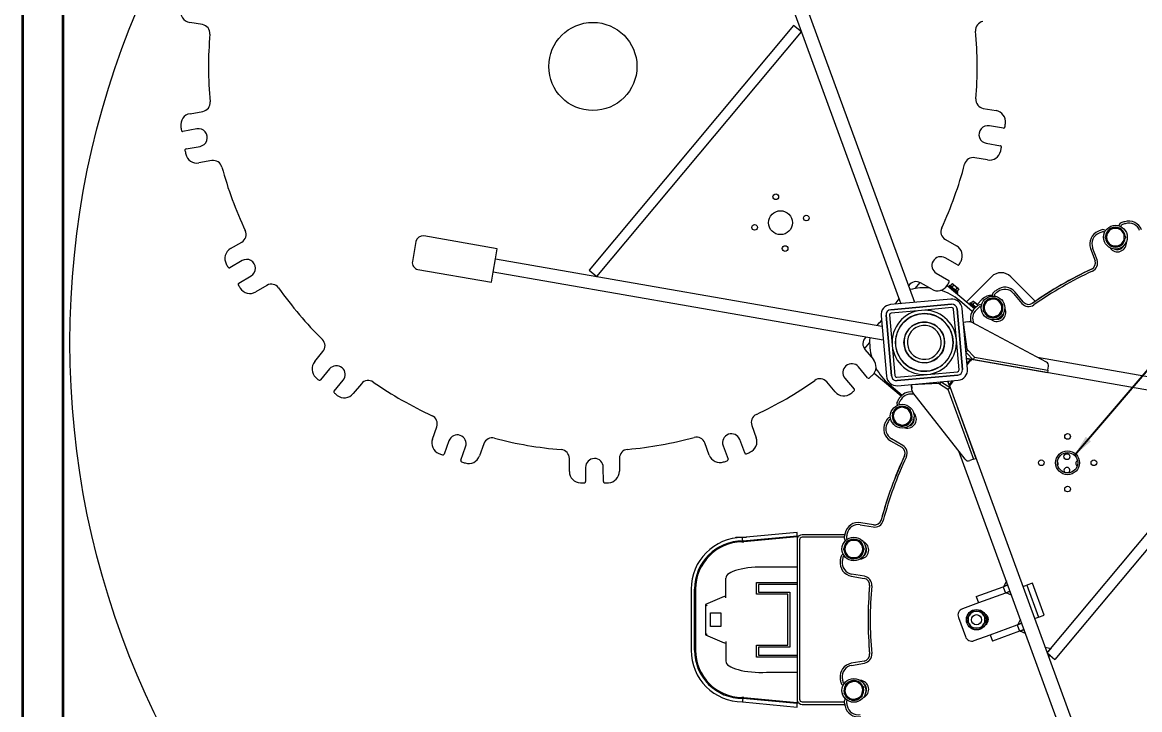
# Model space of a CAD drawing. Header units: inches. Extents: x 20 to 536, y 8 to 344.
# Drawn here: x 20 to 102.4, y 247.4 to 298 of the extents above; entities that cross this region are included whole.
import ezdxf

# ---------------------------------------------------------------- set-up
doc = ezdxf.new("R2010")
doc.units = ezdxf.units.IN
doc.header["$LTSCALE"] = 16
doc.header["$MEASUREMENT"] = 0
doc.layers.get('0').update_dxf_attribs({"lineweight": 25})
for name, color, linetype, lineweight in [('Border', 7, 'Continuous', 35), ('Dimension (ANSI)', 7, 'Continuous', 25), ('Symbol (ANSI)', 7, 'Continuous', 25), ('Visible', 7, 'Continuous', 18)]:
    doc.layers.add(name, color=color, linetype=linetype, lineweight=lineweight)
doc.styles.add('MEMCOR Medium', font='arial.ttf')
doc.dimstyles.new('Default (ANSI)', dxfattribs={"dimscale": 16, "dimtxt": 0.15, "dimasz": 0.098425, "dimexe": 0.125, "dimexo": 0.0625, "dimgap": 0.031496, "dimtad": 0, "dimtih": 1, "dimtoh": 1, "dimdec": 4, "dimrnd": 1e-08, "dimzin": 3, "dimdsep": 46, "dimlunit": 5, "dimtxsty": 'MEMCOR Medium', "dimcen": 0.09, "dimdle": 0.393701, "dimclrd": 256, "dimclre": 256, "dimclrt": 256, "dimadec": 0, "dimazin": 1, "dimtfac": 0.8, "dimtofl": 0, "dimtmove": 0, "dimatfit": 3, "dimfxl": 1, "dimfrac": 1, "dimtolj": 1, "dimtzin": 4, "dimlwd": -1, "dimlwe": -1, "dimarcsym": 0})
doc.dimstyles.new('Default (ANSI)$7', dxfattribs={"dimscale": 16, "dimtxt": 0.15, "dimasz": 0.098425, "dimexe": 0.125, "dimexo": 0.0625, "dimgap": 0.031496, "dimtad": 0, "dimtih": 1, "dimtoh": 1, "dimdec": 4, "dimrnd": 1e-08, "dimzin": 3, "dimdsep": 46, "dimlunit": 5, "dimtxsty": 'MEMCOR Medium', "dimcen": 0.09, "dimdle": 0.393701, "dimclrd": 256, "dimclre": 256, "dimclrt": 256, "dimadec": 0, "dimazin": 1, "dimtfac": 0.8, "dimtofl": 0, "dimtmove": 0, "dimatfit": 3, "dimfxl": 1, "dimfrac": 1, "dimtolj": 1, "dimtzin": 4, "dimlwd": -1, "dimlwe": -1, "dimarcsym": 0})

# ---------------------------------------------------------------- blocks, each defined once
blk = doc.blocks.new('Borders 22x34_D')
at = {"layer": 'Border'}
for p, q in [((1.25, 21.5), (1.25, 0.5)), ((1.4375, 0.5), (1.4375, 21.3125))]:
    blk.add_line(p, q, dxfattribs=at)
blk = doc.blocks.new('*D26')
at = {"layer": 'Defpoints', "color": 0, "transparency": 16777216}
for p in [(124.992, 324.332), (86.51, 274.451)]:
    blk.add_point(p, dxfattribs=at)
at = {"layer": 'Dimension (ANSI)', "transparency": 16777216}
for p, q in [((132.33, 333.844), (125.954, 325.579)), ((134.447, 333.844), (132.33, 333.844))]:
    blk.add_line(p, q, dxfattribs=at)
blk.add_solid([(125.746, 325.739), (126.162, 325.418), (124.992, 324.332)], dxfattribs=at)
at = {"layer": 'Dimension (ANSI)', "transparency": 16777216, "insert": (134.951, 339.168), "char_height": 2.4, "attachment_point": 1, "style": 'MEMCOR Medium'}
blk.add_mtext('\\A1; \\fArial|b0|i0;\\H2.4000;R63 in\\P[R1600.2 mm]{\\P\\fArial|b0|i0;\\H2.4000;RADIAL CLEARANCE REQUIRED}', dxfattribs=at)

msp = doc.modelspace()

# ---------------------------------------------------------------- linework, layer by layer
at = {"layer": 'Visible', "linetype": 'Continuous', "lineweight": 18}
for p, q in [((74.82515, 304.49756), (84.7811, 277.30802)), ((85.81226, 277.40025), (75.76418, 304.8414)), ((33.2868, 297.88376), (32.34448, 298.04615)), ((76.87048, 297.82119), (61.79991, 279.78988)), ((77.44594, 297.34021), (76.87048, 297.82119)), ((62.37538, 279.3089), (77.44594, 297.34021)), ((90.85817, 291.70688), (91.80049, 291.54449)), ((32.3706, 291.31395), (33.31163, 291.48365)), ((32.87038, 290.19489), (31.83625, 290.0084)), ((92.34495, 290.24313), (91.30941, 290.42158)), ((32.06873, 288.7192), (33.10286, 288.90568)), ((91.08693, 289.13061), (92.12248, 288.95216)), ((33.96648, 287.85222), (33.02545, 287.68253)), ((91.17383, 287.9081), (90.23151, 288.07049)), ((101.02303, 282.97736), (101.01643, 282.99551)), ((35.35254, 281.36526), (36.17878, 281.84658)), ((49.02324, 281.89032), (48.76564, 280.41261)), ((55.01997, 281.35247), (49.60168, 282.29703)), ((88.06587, 282.04786), (88.89583, 281.57297)), ((99.78543, 282.54746), (99.79204, 282.52932)), ((54.89116, 280.61361), (55.01997, 281.35247)), ((98.78065, 281.37557), (99.10769, 280.47703)), ((99.25334, 280.53004), (98.9263, 281.42859)), ((100.91335, 281.54658), (100.90978, 281.55275)), ((36.20492, 280.48462), (35.29694, 279.95569)), ((54.71943, 279.62847), (54.89116, 280.61361)), ((54.89116, 280.61361), (83.39134, 275.64524)), ((88.96236, 280.16386), (88.0503, 280.68574)), ((35.95634, 278.82374), (36.86432, 279.35267)), ((49.17234, 279.83417), (54.59062, 278.88961)), ((54.59062, 278.88961), (54.71943, 279.62847)), ((83.48357, 274.61408), (54.71943, 279.62847)), ((61.79991, 279.78988), (62.37538, 279.3089)), ((87.3997, 279.54871), (88.31176, 279.02684)), ((38.03616, 278.65812), (37.20992, 278.17681)), ((85.83323, 278.42344), (86.20138, 278.86219)), ((87.06324, 278.3702), (86.23328, 278.84509)), ((88.19432, 278.64766), (90.21819, 276.94943)), ((88.36149, 278.64991), (88.31007, 278.58863)), ((88.9321, 278.06669), (88.31007, 278.58863)), ((88.98352, 278.12797), (88.36149, 278.64991)), ((88.44008, 278.61662), (88.56407, 278.76439)), ((88.49996, 278.56636), (88.44008, 278.61662)), ((88.47332, 278.58872), (88.45725, 278.56956)), ((88.55985, 278.51611), (88.49996, 278.56636)), ((88.55985, 278.51611), (88.68384, 278.66389)), ((88.6841, 278.41185), (88.55985, 278.51611)), ((88.61345, 278.75572), (88.56832, 278.76367)), ((88.64009, 278.73336), (88.61345, 278.75572)), ((88.82423, 278.57885), (88.64009, 278.73336)), ((89.01285, 278.42058), (88.82423, 278.57885)), ((89.62339, 277.44852), (91.47029, 279.29542)), ((92.8845, 279.29542), (94.69839, 277.48153)), ((88.47745, 278.44818), (88.45869, 278.42582)), ((88.80835, 278.30759), (88.6841, 278.41185)), ((88.76472, 278.20713), (88.74596, 278.18478)), ((88.80835, 278.30759), (88.93235, 278.45536)), ((88.87272, 278.25358), (88.80835, 278.30759)), ((88.93709, 278.19957), (88.87272, 278.25358)), ((88.90384, 278.22747), (88.88777, 278.20832)), ((88.98352, 278.12797), (88.9321, 278.06669)), ((88.93709, 278.19957), (89.06108, 278.34735)), ((89.04397, 278.39447), (89.01285, 278.42058)), ((89.04397, 278.39447), (89.05964, 278.35141)), ((91.70987, 277.86308), (91.69746, 277.87787)), ((93.096, 278.06246), (93.71064, 277.32996)), ((93.82938, 277.42959), (93.21474, 278.16209)), ((88.47399, 277.63833), (84.01181, 277.23921)), ((84.04023, 276.86526), (88.51238, 277.26526)), ((88.51238, 277.26526), (84.04023, 276.86526)), ((88.53465, 277.01626), (86.29858, 276.81626)), ((88.87572, 274.66228), (88.67572, 276.89836)), ((88.92472, 276.92063), (89.32473, 272.44848)), ((89.32473, 272.44848), (88.92472, 276.92063)), ((90.05331, 276.73844), (89.1006, 277.53786)), ((89.69779, 272.48687), (89.29868, 276.94906)), ((89.89358, 277.36434), (89.84216, 277.30305)), ((90.23952, 276.96963), (89.84216, 277.30305)), ((90.29964, 277.02361), (89.89358, 277.36434)), ((89.97216, 277.33104), (90.09616, 277.47881)), ((90.03205, 277.28079), (89.97216, 277.33104)), ((90.00541, 277.30314), (89.98934, 277.28399)), ((90.00954, 277.1626), (89.99078, 277.14025)), ((90.09194, 277.23054), (90.03205, 277.28079)), ((90.09194, 277.23054), (90.21593, 277.37831)), ((90.21619, 277.12628), (90.09194, 277.23054)), ((90.14554, 277.47014), (90.10041, 277.4781)), ((90.17218, 277.44779), (90.14554, 277.47014)), ((90.35632, 277.29328), (90.17218, 277.44779)), ((90.31848, 277.04044), (90.21619, 277.12628)), ((90.48559, 277.1848), (90.35632, 277.29328)), ((90.7844, 277.63372), (90.40397, 277.25329)), ((90.46375, 277.16897), (90.46444, 277.16979)), ((90.69394, 277.03582), (90.70635, 277.02103)), ((90.73871, 277.23448), (90.71193, 277.20769)), ((83.32254, 276.41453), (83.72165, 271.95234)), ((84.0956, 271.98077), (83.6956, 276.45292)), ((83.6956, 276.45292), (84.0956, 271.98077)), ((83.9446, 276.47519), (84.14461, 274.23912)), ((86.29858, 276.81626), (84.06251, 276.61625)), ((92.11232, 276.21388), (92.06052, 276.26568)), ((92.09616, 276.48107), (92.09069, 276.48564)), ((92.1667, 276.24858), (92.11266, 276.30263)), ((92.11289, 276.30281), (92.16694, 276.24876)), ((92.32569, 276.44356), (92.28767, 276.48158)), ((89.70112, 275.95744), (89.38986, 275.9296)), ((89.80591, 275.97125), (89.39103, 275.91655)), ((89.39103, 275.91655), (89.64893, 273.96055)), ((95.52522, 273.00721), (89.98545, 275.93899)), ((82.1008, 273.97531), (82.48023, 274.42749)), ((89.07572, 272.42621), (88.87572, 274.66228)), ((41.5573, 273.03643), (42.1691, 273.77131)), ((82.13839, 273.92636), (82.75587, 273.19625)), ((84.14461, 274.23912), (84.34461, 272.00304)), ((89.53675, 274.28732), (89.60747, 274.27499)), ((89.73216, 273.87163), (89.58616, 273.73495)), ((89.65131, 273.66535), (89.58616, 273.73495)), ((89.59285, 273.66012), (89.65131, 273.66535)), ((89.64893, 273.96055), (90.21371, 273.35724)), ((90.11344, 273.17171), (89.65131, 273.66535)), ((117.93213, 268.32214), (89.62898, 273.25616)), ((89.62898, 273.25616), (89.93684, 273.20249)), ((89.65682, 272.9449), (89.93684, 273.20249)), ((90.21371, 273.35724), (90.11344, 273.17171)), ((95.59765, 272.21566), (90.11344, 273.17171)), ((90.21371, 273.35724), (95.63199, 272.41268)), ((94.8598, 273.35937), (118.10387, 269.30728)), ((42.65948, 272.50043), (41.98716, 271.69285)), ((82.33645, 271.84937), (81.65788, 272.65171)), ((84.80196, 270.49821), (82.80713, 272.17207)), ((84.48567, 271.88514), (86.72175, 272.08514)), ((88.98009, 272.03614), (84.50795, 271.63613)), ((84.50795, 271.63613), (88.98009, 272.03614)), ((86.72175, 272.08514), (88.95782, 272.28514)), ((95.63199, 272.41268), (95.59765, 272.21566)), ((95.63199, 272.41268), (95.68043, 272.69053)), ((42.99394, 270.8547), (43.66626, 271.66228)), ((45.00498, 271.41041), (44.39318, 270.67553)), ((79.93839, 270.81342), (79.32091, 271.54353)), ((80.65764, 271.80578), (81.3362, 271.00343)), ((83.91973, 271.36354), (84.87244, 270.56412)), ((84.54633, 271.26307), (89.00852, 271.66218)), ((85.56579, 271.35426), (85.59363, 271.043)), ((85.57884, 271.35542), (87.54956, 271.44874)), ((85.59863, 270.93742), (85.57884, 271.35542)), ((87.23275, 271.43374), (87.20807, 271.50115)), ((87.54956, 271.44874), (88.24352, 270.99999)), ((87.65184, 271.38261), (87.76044, 271.55055)), ((87.76044, 271.55055), (87.8405, 271.49878)), ((87.8405, 271.49878), (87.83527, 271.55725)), ((87.8405, 271.49878), (88.40832, 271.1316)), ((88.23923, 271.59338), (98.11781, 244.61512)), ((88.34668, 271.29993), (88.23923, 271.59338)), ((88.24352, 270.99999), (88.40832, 271.1316)), ((88.55049, 271.62122), (88.34668, 271.29993)), ((88.40832, 271.1316), (90.32246, 265.90411)), ((89.53061, 265.83492), (85.66225, 270.76645)), ((88.24352, 270.99999), (90.13465, 265.83534)), ((84.70755, 269.87193), (84.69082, 269.88158)), ((95.57438, 251.56119), (110.64495, 269.59249)), ((84.03582, 268.74709), (84.05255, 268.73744)), ((85.54322, 268.70538), (85.53652, 268.70781)), ((111.22041, 269.11152), (96.14985, 251.08021)), ((50.2365, 267.33205), (50.56005, 268.23186)), ((73.79066, 268.32197), (74.12119, 267.4247)), ((51.45553, 267.20534), (51.09996, 266.21651)), ((54.03239, 266.98326), (53.70883, 266.08345)), ((70.65865, 266.1492), (70.32812, 267.04648)), ((73.2664, 266.3025), (72.90318, 267.28854)), ((84.01939, 267.20351), (84.84749, 266.7254)), ((84.92499, 266.85963), (84.09689, 267.33774)), ((52.33269, 265.77324), (52.68826, 266.76207)), ((71.67393, 266.83572), (72.03715, 265.84968)), ((97.17879, 244.27128), (89.06596, 266.42728)), ((60.34329, 264.94014), (60.33958, 265.89634)), ((64.02955, 265.91066), (64.03326, 264.95445)), ((90.13465, 265.83534), (89.86981, 265.73837)), ((90.13465, 265.83534), (90.32246, 265.90411)), ((61.53214, 265.23801), (61.53622, 264.1872)), ((62.84621, 264.19228), (62.84213, 265.24309)), ((77.14038, 260.44809), (73.11199, 260.07043)), ((77.14038, 260.197), (77.14038, 260.44809)), ((81.79432, 261.0115), (82.73601, 260.84545)), ((82.76293, 260.9981), (81.82124, 261.16414)), ((72.62675, 260.09788), (73.40482, 260.09788)), ((72.62675, 260.0375), (72.62675, 260.09788)), ((73.12398, 259.82046), (77.14038, 260.197)), ((77.14038, 260.12528), (73.2147, 259.75725)), ((77.14038, 260.197), (77.14038, 260.12528)), ((77.14038, 260.12528), (77.14038, 257.99097)), ((77.31425, 259.90022), (77.31425, 248.14533)), ((80.64601, 260.27522), (77.50175, 260.27522)), ((80.60919, 260.08772), (77.50175, 260.08772)), ((80.86065, 259.96777), (80.84163, 259.97112)), ((82.0449, 259.15739), (82.03778, 259.15738)), ((77.14038, 257.99097), (77.14038, 257.88645)), ((80.61415, 258.68102), (80.63317, 258.67767)), ((71.87675, 255.62604), (71.87675, 257.07398)), ((77.14038, 257.88645), (74.88194, 257.88645)), ((77.14038, 257.88645), (77.14038, 256.76146)), ((81.12665, 257.22491), (82.06833, 257.05887)), ((82.09525, 257.21151), (81.15356, 257.37755)), ((69.31772, 256.26143), (69.31772, 251.76143)), ((69.56772, 251.76143), (69.56772, 256.26143)), ((69.63912, 256.26143), (69.63912, 251.76143)), ((74.14038, 255.88646), (74.14038, 256.76146)), ((74.14038, 256.76146), (77.14038, 256.76146)), ((74.28746, 256.61439), (74.28746, 256.03354)), ((77.14038, 256.61439), (74.28746, 256.61439)), ((77.14038, 256.76146), (77.14038, 256.61439)), ((77.14038, 256.61439), (77.14038, 251.40848)), ((90.32688, 255.71293), (92.31762, 256.44188)), ((92.31762, 256.44188), (92.67445, 256.57254)), ((92.31762, 256.44188), (92.48954, 255.97236)), ((92.567, 256.86598), (92.38101, 256.46508)), ((92.67445, 256.57254), (92.38101, 256.46508)), ((93.7854, 256.44686), (94.07885, 256.55431)), ((94.48967, 256.70474), (94.07885, 256.55431)), ((94.07885, 256.55431), (94.93845, 254.20675)), ((95.34928, 254.35718), (94.48967, 256.70474)), ((71.76412, 255.71452), (70.37675, 255.13645)), ((71.76412, 255.71452), (71.87675, 255.76145)), ((76.45288, 255.88646), (74.14038, 255.88646)), ((74.28746, 256.03354), (76.59996, 256.03354)), ((76.45288, 252.1364), (76.45288, 255.88646)), ((76.59996, 256.03354), (76.59996, 251.98932)), ((90.32688, 255.71293), (90.49881, 255.24342)), ((92.48954, 255.97236), (90.49881, 255.24342)), ((92.84637, 256.10302), (92.48954, 255.97236)), ((92.55293, 255.99557), (92.84637, 256.10302)), ((92.95383, 255.80958), (92.55293, 255.99557)), ((70.37675, 255.13645), (70.37675, 252.88645)), ((70.37675, 255.13645), (70.50175, 255.05312)), ((90.49881, 255.24342), (89.32502, 254.81361)), ((70.75175, 254.51145), (71.50175, 254.51145)), ((70.75175, 253.51145), (70.75175, 254.51145)), ((71.50175, 254.51145), (71.50175, 253.51145)), ((89.02743, 254.17218), (89.54319, 252.76364)), ((93.59853, 254.0489), (93.41253, 253.648)), ((94.64501, 254.09929), (94.93845, 254.20675)), ((94.93845, 254.20675), (95.34928, 254.35718)), ((70.37675, 252.88645), (70.50175, 252.96979)), ((71.50175, 253.51145), (70.75175, 253.51145)), ((91.35841, 252.89585), (93.34915, 253.62479)), ((93.52107, 253.15528), (91.53033, 252.42633)), ((93.34915, 253.62479), (93.70598, 253.75545)), ((93.34915, 253.62479), (93.52107, 253.15528)), ((93.70598, 253.75545), (93.41253, 253.648)), ((93.8779, 253.28594), (93.52107, 253.15528)), ((93.58445, 253.17849), (93.8779, 253.28594)), ((93.98535, 252.99249), (93.58445, 253.17849)), ((70.37675, 252.88645), (71.76412, 252.30838)), ((71.87675, 252.26145), (71.76412, 252.30838)), ((71.87675, 252.39687), (71.87675, 250.94893)), ((74.14038, 252.1364), (76.45288, 252.1364)), ((74.14038, 251.2614), (74.14038, 252.1364)), ((90.18463, 252.46604), (91.35841, 252.89585)), ((91.35841, 252.89585), (91.53033, 252.42633)), ((74.28746, 251.98932), (74.28746, 251.40848)), ((76.59996, 251.98932), (74.28746, 251.98932)), ((74.28746, 251.40848), (77.14038, 251.40848)), ((77.14038, 251.40848), (77.14038, 251.2614)), ((95.42242, 251.97618), (95.8578, 251.90028)), ((95.8578, 251.90028), (95.57438, 251.56119)), ((95.57438, 251.56119), (96.14985, 251.08021)), ((95.57438, 251.56119), (95.81416, 251.36078)), ((95.81416, 251.36078), (95.68183, 251.26774)), ((77.14038, 251.2614), (74.14038, 251.2614)), ((77.14038, 251.2614), (77.14038, 250.13645)), ((82.06833, 250.964), (81.12665, 250.79795)), ((81.15356, 250.64531), (82.09525, 250.81135)), ((74.88194, 250.13645), (77.14038, 250.13645)), ((77.14038, 250.13645), (77.14038, 250.03189)), ((77.14038, 250.03189), (77.14038, 247.89758)), ((80.63317, 249.34519), (80.61415, 249.34184)), ((82.02317, 248.98872), (82.01648, 248.98627)), ((77.14038, 247.82586), (73.12398, 248.2024)), ((73.2147, 248.26561), (77.14038, 247.89758)), ((80.84163, 248.05174), (80.86065, 248.05509)), ((73.11199, 247.95243), (77.14038, 247.57477)), ((77.14038, 247.89758), (77.14038, 247.82586)), ((77.14038, 247.57477), (77.14038, 247.82586)), ((77.50175, 247.95783), (80.60813, 247.95783)), ((77.50175, 247.77033), (80.64132, 247.77033))]:
    msp.add_line(p, q, dxfattribs=at)
for centre, radius in [((86.51016, 274.4507), 63), ((62.07249, 294.79532), 3.25), ((75.562, 285.18573), 0.2085), ((75.90593, 283.27849), 0.88), ((77.81316, 283.62243), 0.2085), ((73.99967, 282.93474), 0.2085), ((100.60597, 282.20816), 0.875), ((76.24968, 281.37224), 0.2085), ((91.58104, 276.99761), 0.875), ((86.51016, 274.4507), 2.125), ((86.51016, 274.4507), 1.5), ((84.88249, 269.0146), 0.875), ((97.07974, 267.51943), 0.2085), ((97.07974, 265.58143), 0.88), ((97.07974, 265.58143), 0.75), ((97.03056, 266.02884), 0.21875), ((95.14274, 265.58143), 0.2085), ((99.01774, 265.58143), 0.2085), ((97.07974, 263.64443), 0.2085), ((81.31827, 259.22197), 0.875), ((90.36274, 254.01143), 0.75), ((90.36274, 254.01143), 0.37513), ((90.36274, 254.01143), 0.375), ((81.31827, 248.80089), 0.875)]:
    msp.add_circle(centre, radius, dxfattribs=at)
for centre, radius, start, end in [((32.48798, 298.87888), 0.845, 172.1411114, 260.2222602), ((33.17557, 297.23828), 0.655, 355.1676899, 80.2222602), ((90.94958, 297.46239), 0.655, 100.2222602, 185.2768304), ((62.07249, 294.79532), 28.345, 175.1676899, 185.2768304), ((62.07249, 294.79532), 28.345, 355.1676899, 5.2768304), ((33.19539, 292.12825), 0.655, 280.2222602, 5.2768304), ((90.96941, 292.35237), 0.655, 175.1676899, 260.2222602), ((32.52056, 290.48237), 0.845, 100.2222602, 188.3034089), ((91.65699, 290.71177), 0.845, 352.1411114, 80.2222602), ((62.07249, 294.79532), 30.71, 188.3034089, 188.8184995), ((31.81939, 290.10189), 0.095, 188.8184995, 280.2222602), ((32.98662, 289.55028), 0.655, 280.2222602, 100.2222602), ((91.19817, 289.7761), 0.655, 80.2222602, 260.2222602), ((92.36109, 290.33675), 0.095, 260.2222602, 351.6260209), ((62.07249, 294.79532), 30.71, 351.6260209, 352.1411114), ((32.08559, 288.6257), 0.095, 100.2222602, 191.6260209), ((62.07249, 294.79532), 30.71, 191.6260209, 192.1411114), ((91.31734, 288.74082), 0.845, 260.2222602, 348.3034089), ((92.10635, 288.85854), 0.095, 348.8184995, 80.2222602), ((62.07249, 294.79532), 30.71, 348.3034089, 348.8184995), ((32.87549, 288.51411), 0.845, 192.1411114, 280.2222602), ((34.08273, 287.20762), 0.655, 15.1676899, 100.2222602), ((62.07249, 294.79532), 28.345, 335.1676899, 345.2768304), ((90.12027, 287.425), 0.655, 80.2222602, 165.2768304), ((62.07249, 294.79532), 28.345, 195.1676899, 205.2768304), ((35.84908, 282.41255), 0.655, 300.2222602, 25.2768304), ((88.39117, 282.61637), 0.655, 155.1676899, 240.2222602), ((99.72034, 281.71759), 1, 111.9188512, 200), ((110.86874, 254.01143), 30.865, 111.4037607, 111.9188512), ((99.69616, 282.51497), 0.25, 44.2565302, 111.4037607), ((100.60597, 282.20816), 0.7295, 124.1702714, 176.0519887), ((100.60597, 282.20816), 0.656, 90.1111301, 150.1111301), ((100.60597, 282.20816), 0.7295, 64.1702714, 116.0519887), ((100.60597, 282.20816), 0.656, 30.1111301, 90.1111301), ((101.1057, 283.028), 0.25, 108.5962393, 175.7434698), ((101.1057, 283.028), 0.095, 108.5962393, 200), ((100.60597, 282.20816), 0.7295, 4.1702714, 56.0519887), ((110.86874, 254.01143), 30.865, 108.0811488, 108.5962393), ((110.86874, 254.01143), 30.71, 108.0811488, 108.5962393), ((101.59972, 282.40163), 1, 20, 108.0811488), ((101.59972, 282.40163), 0.845, 20, 108.0811488), ((49.51581, 281.80445), 0.5, 80.1111301, 170.1111301), ((99.72034, 281.71759), 0.845, 111.9188512, 200), ((110.86874, 254.01143), 30.71, 111.4037607, 111.9188512), ((99.69616, 282.51497), 0.095, 20, 111.4037607), ((100.60597, 282.20816), 0.7295, 184.1702714, 236.0519887), ((100.60597, 282.20816), 0.656, 150.1111301, 210.1111301), ((100.60597, 282.20816), 0.656, 210.1111301, 270.1111301), ((100.76033, 281.78405), 0.655, 212.9900506, 7.0099494), ((100.60597, 282.20816), 0.656, 270.1111301, 330.1111301), ((100.60597, 282.20816), 0.7295, 304.1702714, 356.0519887), ((100.60597, 282.20816), 0.656, 330.1111301, 30.1111301), ((35.77787, 280.63511), 0.845, 120.2222602, 208.3034089), ((88.47617, 280.83954), 0.845, 332.1411114, 60.2222602), ((100.60597, 282.20816), 0.7295, 244.1702714, 294.9210559), ((100.76033, 281.78405), 0.5, 243.7192044, 336.2807956), ((100.60597, 282.20816), 0.7295, 294.9210559, 296.0519887), ((62.07249, 294.79532), 30.71, 208.3034089, 208.8184995), ((36.53462, 279.91865), 0.655, 300.2222602, 120.2222602), ((49.25821, 280.32674), 0.5, 170.1111301, 260.1111301), ((87.725, 280.11722), 0.655, 60.2222602, 240.2222602), ((89.00954, 280.24632), 0.095, 240.2222602, 331.6260209), ((62.07249, 294.79532), 30.71, 331.6260209, 332.1411114), ((98.63784, 280.30602), 0.5, 294.9454297, 20), ((98.63784, 280.30602), 0.655, 294.9454297, 20), ((35.24912, 280.03777), 0.095, 208.8184995, 300.2222602), ((92.1774, 278.58831), 1, 45, 135), ((110.86874, 254.01143), 28.50133, 114.872782, 125.127218), ((110.86874, 254.01143), 28.5, 114.9454297, 125.0545703), ((110.86874, 254.01143), 28.345, 114.9454297, 125.0545703), ((36.00415, 278.74165), 0.095, 120.2222602, 211.6260209), ((62.07249, 294.79532), 30.71, 211.6260209, 212.1411114), ((38.36586, 278.09215), 0.655, 35.1676899, 120.2222602), ((62.07249, 294.79532), 28.345, 325.2423021, 325.2768304), ((85.90799, 278.27658), 0.655, 60.2222602, 145.2768304), ((87.48289, 279.10362), 0.845, 240.2222602, 328.3034089), ((62.07249, 294.79532), 30.71, 328.3034089, 328.8184995), ((88.26458, 278.94438), 0.095, 328.8184995, 60.2222602), ((92.44869, 277.51931), 1, 40, 128.0811488), ((36.78458, 278.90696), 0.845, 212.1411114, 300.2222602), ((62.07249, 294.79532), 28.345, 215.1676899, 225.2768304), ((86.51016, 274.4507), 4.03, 84.3946386, 105.0028001), ((86.51016, 274.4507), 4.03, 50, 72.4752175), ((91.44908, 276.96904), 0.94, 85.5268755, 135), ((91.58104, 276.99761), 0.7295, 84.1702714, 136.0519887), ((91.77023, 277.93893), 0.25, 128.5962393, 195.7434698), ((110.86874, 254.01143), 30.865, 128.0811488, 128.5962393), ((91.77023, 277.93893), 0.095, 128.5962393, 220), ((110.86874, 254.01143), 30.71, 128.0811488, 128.5962393), ((91.58104, 276.99761), 0.7295, 24.1702714, 76.0519887), ((92.44869, 277.51931), 0.845, 40, 128.0811488), ((84.07951, 276.48224), 0.76, 95.1111301, 185.1111301), ((84.07409, 276.48677), 0.38, 95.1111301, 185.1111301), ((84.07409, 276.48677), 0.38, 95.1111301, 185.1111301), ((62.07249, 294.79532), 28.345, 321.8075005, 322.8063896), ((88.5417, 276.88135), 0.76, 5.1111301, 95.1111301), ((88.54623, 276.88677), 0.38, 5.1111301, 95.1111301), ((88.54623, 276.88677), 0.38, 5.1111301, 95.1111301), ((88.54623, 276.88677), 0.13, 5.1111301, 95.1111301), ((90.9166, 276.23373), 1, 131.9188512, 196.3538119), ((90.9166, 276.23373), 0.845, 131.9188512, 207.5727812), ((110.86874, 254.01143), 30.865, 131.4037607, 131.9188512), ((110.86874, 254.01143), 30.71, 131.4037607, 131.9188512), ((90.62117, 276.97475), 0.25, 64.2565302, 131.4037607), ((90.62117, 276.97475), 0.095, 40, 131.4037607), ((91.58104, 276.99761), 0.7295, 144.1702714, 196.0519887), ((91.58104, 276.99761), 0.656, 170.1111301, 230.1111301), ((91.58104, 276.99761), 0.656, 110.1111301, 170.1111301), ((91.58104, 276.99761), 0.656, 50.1111301, 110.1111301), ((91.87115, 276.65187), 0.655, 232.9900506, 27.0099494), ((91.58104, 276.99761), 0.656, 290.1111301, 350.1111301), ((91.58104, 276.99761), 0.656, 350.1111301, 50.1111301), ((91.58104, 276.99761), 0.7295, 324.1702714, 16.0519887), ((94.2124, 277.75099), 0.655, 220, 305.0545703), ((94.2124, 277.75099), 0.5, 220, 305.0545703), ((62.07249, 294.79532), 28.345, 317.6720883, 318.6575141), ((84.07409, 276.48677), 0.13, 95.1111301, 185.1111301), ((86.51016, 274.4507), 2.375, 95.1111301, 185.1111301), ((86.51016, 274.4507), 2.125, 5.1111301, 185.1111301), ((86.51016, 274.4507), 2.375, 5.1111301, 95.1111301), ((91.58104, 276.99761), 0.7295, 204.1702714, 256.0519887), ((91.58104, 276.99761), 0.656, 230.1111301, 290.1111301), ((91.58104, 276.99761), 0.7295, 264.1702714, 314.9210559), ((91.87115, 276.65187), 0.5, 263.7192044, 356.2807956), ((91.58104, 276.99761), 0.7295, 314.9210559, 316.0519887), ((86.51016, 274.4507), 1.5, 5.1111301, 185.1111301), ((86.51016, 274.4507), 1.25, 5.1111301, 185.1111301), ((89.84513, 275.67383), 0.3, 62.1111301, 97.5111301), ((41.66571, 274.19039), 0.655, 320.2222602, 45.2768304), ((82.63851, 274.34933), 0.655, 135.1676899, 220.2222602), ((62.07249, 294.79532), 28.345, 315.1676899, 315.2435583), ((86.51016, 274.4507), 4.03, 175.2194601, 196.0498817), ((86.51016, 274.4507), 2.125, 185.1111301, 5.1111301), ((86.51016, 274.4507), 1.5, 185.1111301, 5.1111301), ((86.51016, 274.4507), 1.25, 185.1111301, 5.1111301), ((86.51016, 274.4507), 2.375, 275.1111301, 5.1111301), ((86.51016, 274.4507), 2.375, 185.1111301, 275.1111301), ((42.20671, 272.49579), 0.845, 140.2222602, 228.3034089), ((43.16287, 272.08136), 0.655, 320.2222602, 140.2222602), ((81.15776, 272.22875), 0.655, 40.2222602, 220.2222602), ((82.11067, 272.65059), 0.845, 312.1411114, 40.2222602), ((110.86874, 254.01143), 28.345, 137.4158705, 138.4147596), ((95.38489, 272.74205), 0.3, 350.1111301, 62.1111301), ((62.07249, 294.79532), 30.71, 311.6260209, 312.1411114), ((86.51016, 274.4507), 4.03, 207.9693028, 230), ((84.47863, 272.02005), 0.76, 185.1111301, 275.1111301), ((84.47409, 272.01462), 0.38, 185.1111301, 275.1111301), ((84.47409, 272.01462), 0.38, 185.1111301, 275.1111301), ((84.47409, 272.01462), 0.13, 185.1111301, 275.1111301), ((88.94624, 272.41463), 0.13, 275.1111301, 5.1111301), ((88.94624, 272.41463), 0.38, 275.1111301, 5.1111301), ((88.94624, 272.41463), 0.38, 275.1111301, 5.1111301), ((88.94081, 272.41916), 0.76, 275.1111301, 5.1111301), ((62.07249, 294.79532), 30.71, 228.3034089, 228.8184995), ((41.91415, 271.75363), 0.095, 228.8184995, 320.2222602), ((45.50837, 270.99133), 0.655, 55.1676899, 140.2222602), ((62.07249, 294.79532), 28.345, 235.1676899, 245.2768304), ((62.07249, 294.79532), 28.345, 295.1676899, 305.2768304), ((78.82079, 271.12056), 0.655, 40.2222602, 125.2768304), ((82.40898, 271.91072), 0.095, 220.2222602, 311.6260209), ((110.86874, 254.01143), 28.345, 141.5647461, 142.5501719), ((43.06695, 270.79391), 0.095, 140.2222602, 231.6260209), ((62.07249, 294.79532), 30.71, 231.6260209, 232.1411114), ((43.74377, 271.21617), 0.845, 232.1411114, 320.2222602), ((80.58358, 271.35908), 0.845, 220.2222602, 308.3034089), ((62.07249, 294.79532), 30.71, 308.3034089, 308.8184995), ((81.26367, 270.94209), 0.095, 308.8184995, 40.2222602), ((110.86874, 254.01143), 30.865, 148.0811488, 148.5962393), ((85.51939, 269.80158), 1, 82.8941875, 148.0811488), ((85.51939, 269.80158), 0.845, 71.2062698, 148.0811488), ((85.89829, 270.95161), 0.3, 182.7111301, 218.1111301), ((84.88249, 269.0146), 0.7295, 104.1702714, 156.0519887), ((84.88249, 269.0146), 0.656, 130.1111301, 190.1111301), ((84.88249, 269.0146), 0.656, 70.1111301, 130.1111301), ((84.73832, 269.96386), 0.25, 148.5962393, 215.7434698), ((84.73832, 269.96386), 0.095, 148.5962393, 240), ((110.86874, 254.01143), 30.71, 148.0811488, 148.5962393), ((84.88249, 269.0146), 0.7295, 44.1702714, 96.0519887), ((84.88249, 269.0146), 0.656, 10.1111301, 70.1111301), ((84.88249, 269.0146), 0.7295, 344.1702714, 36.0519887), ((49.94369, 268.45349), 0.655, 340.2222602, 65.2768304), ((74.40529, 268.54838), 0.655, 115.1676899, 200.2222602), ((110.86874, 254.01143), 30.865, 151.4037607, 151.9188512), ((83.98832, 268.66482), 0.25, 84.2565302, 151.4037607), ((110.86874, 254.01143), 30.71, 151.4037607, 151.9188512), ((83.98832, 268.66482), 0.095, 60, 151.4037607), ((84.88249, 269.0146), 0.7295, 164.1702714, 216.0519887), ((84.88249, 269.0146), 0.656, 190.1111301, 250.1111301), ((84.88249, 269.0146), 0.7295, 284.1702714, 334.9210559), ((85.27335, 268.78893), 0.655, 252.9900506, 47.0099494), ((84.88249, 269.0146), 0.656, 310.1111301, 10.1111301), ((85.27335, 268.78893), 0.5, 283.7192044, 16.2807956), ((84.88249, 269.0146), 0.7295, 334.9210559, 336.0519887), ((84.51939, 268.06953), 1, 151.9188512, 240), ((84.51939, 268.06953), 0.845, 151.9188512, 240), ((84.88249, 269.0146), 0.7295, 224.1702714, 276.0519887), ((84.88249, 269.0146), 0.656, 250.1111301, 310.1111301), ((51.03165, 267.04612), 0.845, 160.2222602, 248.3034089), ((52.07189, 266.98371), 0.655, 340.2222602, 160.2222602), ((54.64875, 266.76163), 0.655, 75.1676899, 160.2222602), ((62.07249, 294.79532), 28.345, 255.1676899, 265.2768304), ((62.07249, 294.79532), 28.345, 275.1676899, 285.2768304), ((69.71349, 266.82007), 0.655, 20.2222602, 105.2768304), ((72.28855, 267.06213), 0.655, 20.2222602, 200.2222602), ((73.32828, 267.13262), 0.845, 292.1411114, 20.2222602), ((62.07249, 294.79532), 30.71, 248.3034089, 248.8184995), ((51.01057, 266.24866), 0.095, 248.8184995, 340.2222602), ((59.68458, 265.8938), 0.655, 0.2222602, 85.2768304), ((64.68454, 265.9132), 0.655, 95.1676899, 180.2222602), ((71.45156, 266.44129), 0.845, 200.2222602, 288.3034089), ((73.35555, 266.33534), 0.095, 200.2222602, 291.6260209), ((62.07249, 294.79532), 30.71, 291.6260209, 292.1411114), ((84.59749, 266.29239), 0.5, 334.9454297, 60), ((84.59749, 266.29239), 0.655, 334.9454297, 60), ((52.42209, 265.7411), 0.095, 160.2222602, 251.6260209), ((62.07249, 294.79532), 30.71, 251.6260209, 252.1411114), ((52.91368, 266.36938), 0.845, 252.1411114, 340.2222602), ((62.18714, 265.24055), 0.655, 0.2222602, 180.2222602), ((62.07249, 294.79532), 30.71, 288.3034089, 288.8184995), ((71.94801, 265.81684), 0.095, 288.8184995, 20.2222602), ((110.86874, 254.01143), 28.50133, 154.872782, 165.127218), ((110.86874, 254.01143), 28.5, 154.9454297, 165.0545703), ((110.86874, 254.01143), 28.345, 154.9454297, 165.0545703), ((89.76666, 266.02007), 0.3, 218.1111301, 290.1111301), ((96.16383, 265.53006), 0.21875, 327.7428015, 38.6769611), ((97.89786, 265.52417), 0.21875, 112.1161939, 239.8767517), ((61.18828, 264.94342), 0.845, 180.2222602, 268.3034089), ((63.18827, 264.95117), 0.845, 272.1411114, 0.2222602), ((97.03113, 265.0254), 0.21875, 298.7235942, 231.285263), ((62.07249, 294.79532), 30.71, 268.3034089, 268.8184995), ((61.44122, 264.18683), 0.095, 268.8184995, 0.2222602), ((62.94121, 264.19265), 0.095, 180.2222602, 271.6260209), ((62.07249, 294.79532), 30.71, 271.6260209, 272.1411114), ((82.84975, 261.4905), 0.655, 260, 345.0545703), ((82.84975, 261.4905), 0.5, 260, 345.0545703), ((110.86874, 254.01143), 30.865, 168.0811488, 168.5962393), ((81.64759, 260.17933), 1, 80, 168.0811488), ((81.64759, 260.17933), 0.845, 80, 168.0811488), ((73.12675, 256.26143), 3.80903, 90.2220087, 180), ((73.12675, 256.26143), 3.55903, 90.0446341, 180), ((73.12675, 256.26143), 3.48763, 91.1270203, 180), ((73.01635, 261.87298), 2.125, 271.1270203, 275.355825), ((77.50175, 259.90022), 0.375, 90, 164.5022947), ((77.50175, 259.90022), 0.1875, 90, 180), ((81.31827, 259.22197), 0.7295, 124.1702714, 176.0519887), ((80.85813, 260.06468), 0.25, 168.5962393, 235.7434698), ((81.31827, 259.22197), 0.656, 150.1111301, 210.1111301), ((81.31827, 259.22197), 0.656, 90.1111301, 150.1111301), ((80.85813, 260.06468), 0.095, 168.5962393, 260), ((110.86874, 254.01143), 30.71, 168.0811488, 168.5962393), ((81.31827, 259.22197), 0.7295, 64.1702714, 116.0519887), ((81.31827, 259.22197), 0.656, 30.1111301, 90.1111301), ((81.31827, 259.22197), 0.7295, 4.1702714, 56.0519887), ((81.76274, 259.1436), 0.655, 272.9900506, 67.0099494), ((81.31827, 259.22197), 0.656, 330.1111301, 30.1111301), ((80.59766, 258.58747), 0.25, 104.2565302, 171.4037607), ((81.31827, 259.22197), 0.7295, 184.1702714, 236.0519887), ((81.31827, 259.22197), 0.656, 210.1111301, 270.1111301), ((81.31827, 259.22197), 0.656, 270.1111301, 330.1111301), ((81.31827, 259.22197), 0.7295, 304.1702714, 354.9210559), ((81.76274, 259.1436), 0.5, 303.7192044, 36.2807956), ((81.31827, 259.22197), 0.7295, 354.9210559, 356.0519887), ((81.3003, 258.20972), 1, 171.9188512, 260), ((110.86874, 254.01143), 30.865, 171.4037607, 171.9188512), ((81.3003, 258.20972), 0.845, 171.9188512, 260), ((110.86874, 254.01143), 30.71, 171.4037607, 171.9188512), ((80.59766, 258.58747), 0.095, 80, 171.4037607), ((81.31827, 259.22197), 0.7295, 244.1702714, 296.0519887), ((81.98151, 256.56646), 0.655, 354.9454297, 80), ((81.98151, 256.56646), 0.5, 354.9454297, 80), ((110.86874, 254.01143), 28.50133, 174.872782, 185.127218), ((110.86874, 254.01143), 28.5, 174.9454297, 185.0545703), ((110.86874, 254.01143), 28.345, 174.9454297, 185.0545703), ((89.49694, 254.3441), 0.5, 110.1111301, 200.1111301), ((90.36274, 254.01143), 0.625, 90, 150), ((90.36274, 254.01143), 0.625, 30, 90), ((90.36274, 254.01143), 0.625, 150, 210), ((90.36274, 254.01143), 0.625, 330, 30), ((90.80654, 254.02493), 0.435, 298.8700039, 64.6151666), ((90.36274, 254.01143), 0.625, 210, 270), ((90.36274, 254.01143), 0.625, 270, 330), ((90.01271, 252.93556), 0.5, 200.1111301, 290.1111301), ((73.12675, 251.76143), 3.80903, 180, 269.7779913), ((73.12675, 251.76143), 3.55903, 180, 269.9553659), ((73.12675, 251.76143), 3.48763, 180, 268.8729797), ((81.98151, 251.4564), 0.5, 280, 5.0545703), ((81.98151, 251.4564), 0.655, 280, 5.0545703), ((81.3003, 249.81314), 1, 100, 188.0811488), ((81.3003, 249.81314), 0.845, 100, 188.0811488), ((110.86874, 254.01143), 30.865, 188.0811488, 188.5962393), ((110.86874, 254.01143), 30.71, 188.0811488, 188.5962393), ((80.59766, 249.43539), 0.25, 188.5962393, 255.7434698), ((80.59766, 249.43539), 0.095, 188.5962393, 280), ((81.31827, 248.80089), 0.7295, 144.1702714, 196.0519887), ((81.31827, 248.80089), 0.656, 170.1111301, 230.1111301), ((81.31827, 248.80089), 0.656, 110.1111301, 170.1111301), ((81.31827, 248.80089), 0.7295, 84.1702714, 136.0519887), ((81.31827, 248.80089), 0.656, 50.1111301, 110.1111301), ((81.31827, 248.80089), 0.7295, 24.1702714, 76.0519887), ((81.31827, 248.80089), 0.656, 350.1111301, 50.1111301), ((81.76274, 248.87926), 0.655, 292.9900506, 87.0099494), ((81.31827, 248.80089), 0.7295, 324.1702714, 14.9210559), ((81.31827, 248.80089), 0.7295, 14.9210559, 16.0519887), ((81.76274, 248.87926), 0.5, 323.7192044, 56.2807956), ((73.01635, 246.14989), 2.125, 84.644175, 88.8729797), ((77.50175, 248.14533), 0.375, 195.4977053, 270), ((77.50175, 248.14533), 0.1875, 180, 270), ((80.85813, 247.95818), 0.25, 124.2565302, 191.4037607), ((81.31827, 248.80089), 0.7295, 204.1702714, 256.0519887), ((80.85813, 247.95818), 0.095, 100, 191.4037607), ((81.31827, 248.80089), 0.656, 230.1111301, 290.1111301), ((81.31827, 248.80089), 0.7295, 264.1702714, 316.0519887), ((81.31827, 248.80089), 0.656, 290.1111301, 350.1111301), ((110.86874, 254.01143), 30.865, 191.4037607, 191.9188512), ((81.64759, 247.84353), 1, 191.9188512, 280), ((110.86874, 254.01143), 30.71, 191.4037607, 191.9188512), ((81.64759, 247.84353), 0.845, 191.9188512, 280)]:
    msp.add_arc(centre, radius, start, end, dxfattribs=at)
for centre, start_param, end_param in [((74.50857, 257.07398), 1.42844633, 3.14159265), ((74.50857, 250.94893), 3.14159265, 4.85473898)]:
    msp.add_ellipse(centre, major_axis=(2.63182, 0), ratio=0.31186736, start_param=start_param, end_param=end_param, dxfattribs=at)
for points, weights in [([(100.03722, 282.53506), (100.12481, 282.68745), (100.22595, 282.86342)], [1, 1.0379548493, 1]), ([(100.22595, 282.86342), (100.42892, 282.86382), (100.60469, 282.86416)], [1, 1.0379548493, 1]), ([(100.60469, 282.86416), (100.78047, 282.8645), (100.98343, 282.86489)], [1, 1.0379548493, 1]), ([(100.98343, 282.86489), (101.08526, 282.68931), (101.17344, 282.53726)], [1, 1.0379548493, 1]), ([(99.84848, 282.20669), (99.94963, 282.38266), (100.03722, 282.53506)], [1, 1.0379548493, 1]), ([(100.03849, 281.87906), (99.95031, 282.03111), (99.84848, 282.20669)], [1, 1.0379548493, 1]), ([(100.2285, 281.55142), (100.12667, 281.727), (100.03849, 281.87906)], [1, 1.0379548493, 1]), ([(101.17471, 281.88126), (101.08712, 281.72886), (100.98598, 281.55289)], [1, 1.0379548493, 1]), ([(101.17344, 282.53726), (101.26162, 282.3852), (101.36345, 282.20963)], [1, 1.0379548493, 1]), ([(101.36345, 282.20963), (101.26231, 282.03366), (101.17471, 281.88126)], [1, 1.0379548493, 1]), ([(100.60724, 281.55216), (100.43146, 281.55182), (100.2285, 281.55142)], [1, 1.0379548493, 1]), ([(100.98598, 281.55289), (100.78301, 281.5525), (100.60724, 281.55216)], [1, 1.0379548493, 1]), ([(88.64009, 278.73336), (88.6123, 278.75668), (88.56407, 278.76439)], [1, 1.0379548493, 1]), ([(88.68384, 278.66389), (88.66788, 278.71004), (88.64009, 278.73336)], [1, 1.0379548493, 1]), ([(88.82423, 278.57885), (88.76656, 278.62724), (88.68384, 278.66389)], [1, 1.0379548493, 1]), ([(88.93235, 278.45536), (88.88189, 278.53046), (88.82423, 278.57885)], [1, 1.0379548493, 1]), ([(89.01285, 278.42058), (88.98297, 278.44565), (88.93235, 278.45536)], [1, 1.0379548493, 1]), ([(89.06108, 278.34735), (89.04272, 278.39552), (89.01285, 278.42058)], [1, 1.0379548493, 1]), ([(89.05964, 278.35141), (89.06037, 278.3494), (89.06108, 278.34735)], [1.00312505886, 1.00163276907, 1]), ([(91.35548, 277.61362), (91.52053, 277.67405), (91.71113, 277.74384)], [1, 1.0379548493, 1]), ([(91.71113, 277.74384), (91.86686, 277.61368), (92.00173, 277.50096)], [1, 1.0379548493, 1]), ([(90.17218, 277.44779), (90.14438, 277.47111), (90.09616, 277.47881)], [1, 1.0379548493, 1]), ([(90.21593, 277.37831), (90.19997, 277.42447), (90.17218, 277.44779)], [1, 1.0379548493, 1]), ([(90.35632, 277.29328), (90.29865, 277.34166), (90.21593, 277.37831)], [1, 1.0379548493, 1]), ([(90.46444, 277.16979), (90.41398, 277.24489), (90.35632, 277.29328)], [1, 1.0379548493, 1]), ([(90.4647, 277.16974), (90.46457, 277.16976), (90.46444, 277.16979)], [1.00019188256, 1.00009618503, 1]), ([(90.86974, 276.73716), (90.9046, 276.93711), (90.93478, 277.11027)], [1, 1.0379548493, 1]), ([(90.93478, 277.11027), (90.96497, 277.28344), (90.99983, 277.48339)], [1, 1.0379548493, 1]), ([(90.99983, 277.48339), (91.19042, 277.55318), (91.35548, 277.61362)], [1, 1.0379548493, 1]), ([(92.00173, 277.50096), (92.1366, 277.38823), (92.29234, 277.25807)], [1, 1.0379548493, 1]), ([(92.22729, 276.88495), (92.1971, 276.71179), (92.16225, 276.51184)], [1, 1.0379548493, 1]), ([(92.29234, 277.25807), (92.25748, 277.05812), (92.22729, 276.88495)], [1, 1.0379548493, 1]), ([(91.16034, 276.49427), (91.02547, 276.607), (90.86974, 276.73716)], [1, 1.0379548493, 1]), ([(91.45095, 276.25138), (91.29521, 276.38155), (91.16034, 276.49427)], [1, 1.0379548493, 1]), ([(91.8066, 276.38161), (91.64154, 276.32117), (91.45095, 276.25138)], [1, 1.0379548493, 1]), ([(92.16225, 276.51184), (91.97166, 276.44205), (91.8066, 276.38161)], [1, 1.0379548493, 1]), ([(92.06547, 276.26073), (92.06299, 276.26321), (92.06049, 276.26566)], [1, 1.0010134378, 1.00197275572]), ([(92.10993, 276.21258), (92.08851, 276.23769), (92.06547, 276.26073)], [1.0142473383, 1.00950299289, 1]), ([(84.17019, 269.27229), (84.32542, 269.40306), (84.45985, 269.5163)], [1, 1.0379548493, 1]), ([(84.45985, 269.5163), (84.59428, 269.62955), (84.74951, 269.76031)], [1, 1.0379548493, 1]), ([(84.74951, 269.76031), (84.94037, 269.69127), (85.10566, 269.63147)], [1, 1.0379548493, 1]), ([(85.10566, 269.63147), (85.27095, 269.57167), (85.46181, 269.50262)], [1, 1.0379548493, 1]), ([(85.46181, 269.50262), (85.49744, 269.30281), (85.5283, 269.12976)], [1, 1.0379548493, 1]), ([(84.23668, 268.89943), (84.20582, 269.07247), (84.17019, 269.27229)], [1, 1.0379548493, 1]), ([(84.30317, 268.52657), (84.26754, 268.72638), (84.23668, 268.89943)], [1, 1.0379548493, 1]), ([(85.59479, 268.7569), (85.43957, 268.62614), (85.30513, 268.51289)], [1, 1.0379548493, 1]), ([(85.5283, 269.12976), (85.55916, 268.95672), (85.59479, 268.7569)], [1, 1.0379548493, 1]), ([(84.65932, 268.39772), (84.49403, 268.45752), (84.30317, 268.52657)], [1, 1.0379548493, 1]), ([(85.01547, 268.26888), (84.82461, 268.33793), (84.65932, 268.39772)], [1, 1.0379548493, 1]), ([(85.30513, 268.51289), (85.1707, 268.39964), (85.01547, 268.26888)], [1, 1.0379548493, 1]), ([(80.56079, 259.22051), (80.66193, 259.39648), (80.74952, 259.54887)], [1, 1.0379548493, 1]), ([(80.74952, 259.54887), (80.83711, 259.70127), (80.93825, 259.87724)], [1, 1.0379548493, 1]), ([(80.93825, 259.87724), (81.14122, 259.87763), (81.317, 259.87797)], [1, 1.0379548493, 1]), ([(81.317, 259.87797), (81.49277, 259.87831), (81.69574, 259.87871)], [1, 1.0379548493, 1]), ([(81.69574, 259.87871), (81.79756, 259.70313), (81.88574, 259.55108)], [1, 1.0379548493, 1]), ([(81.88574, 259.55108), (81.97393, 259.39902), (82.07575, 259.22344)], [1, 1.0379548493, 1]), ([(80.75079, 258.89287), (80.66261, 259.04493), (80.56079, 259.22051)], [1, 1.0379548493, 1]), ([(80.9408, 258.56524), (80.83898, 258.74082), (80.75079, 258.89287)], [1, 1.0379548493, 1]), ([(81.88702, 258.89508), (81.79942, 258.74268), (81.69828, 258.56671)], [1, 1.0379548493, 1]), ([(82.07575, 259.22344), (81.97461, 259.04747), (81.88702, 258.89508)], [1, 1.0379548493, 1]), ([(81.31954, 258.56598), (81.14377, 258.56564), (80.9408, 258.56524)], [1, 1.0379548493, 1]), ([(81.69828, 258.56671), (81.49531, 258.56632), (81.31954, 258.56598)], [1, 1.0379548493, 1]), ([(89.82147, 254.32393), (89.9052, 254.46896), (90.00189, 254.63643)], [1, 1.0379548493, 1]), ([(90.00189, 254.63643), (90.19527, 254.63643), (90.36274, 254.63643)], [1, 1.0379548493, 1]), ([(90.36274, 254.63643), (90.5302, 254.63643), (90.72358, 254.63643)], [1, 1.0379548493, 1]), ([(90.72358, 254.63643), (90.82027, 254.46896), (90.904, 254.32393)], [1, 1.0379548493, 1]), ([(89.64105, 254.01143), (89.73774, 254.1789), (89.82147, 254.32393)], [1, 1.0379548493, 1]), ([(89.82147, 253.69893), (89.73774, 253.84396), (89.64105, 254.01143)], [1, 1.0379548493, 1]), ([(90.904, 254.32393), (90.98774, 254.1789), (91.08442, 254.01143)], [1, 1.0379548493, 1]), ([(91.08442, 254.01143), (90.98774, 253.84396), (90.904, 253.69893)], [1, 1.0379548493, 1]), ([(90.00189, 253.38643), (89.9052, 253.5539), (89.82147, 253.69893)], [1, 1.0379548493, 1]), ([(90.36274, 253.38643), (90.19527, 253.38643), (90.00189, 253.38643)], [1, 1.0379548493, 1]), ([(90.72358, 253.38643), (90.5302, 253.38643), (90.36274, 253.38643)], [1, 1.0379548493, 1]), ([(90.904, 253.69893), (90.82027, 253.5539), (90.72358, 253.38643)], [1, 1.0379548493, 1]), ([(80.60697, 248.54043), (80.64183, 248.74038), (80.67201, 248.91355)], [1, 1.0379548493, 1]), ([(80.67201, 248.91355), (80.7022, 249.08671), (80.73706, 249.28666)], [1, 1.0379548493, 1]), ([(80.73706, 249.28666), (80.92765, 249.35645), (81.09271, 249.41689)], [1, 1.0379548493, 1]), ([(81.09271, 249.41689), (81.25777, 249.47733), (81.44836, 249.54712)], [1, 1.0379548493, 1]), ([(81.44836, 249.54712), (81.60409, 249.41695), (81.73896, 249.30423)], [1, 1.0379548493, 1]), ([(81.73896, 249.30423), (81.87383, 249.1915), (82.02957, 249.06134)], [1, 1.0379548493, 1]), ([(82.02957, 249.06134), (81.99471, 248.86139), (81.96452, 248.68823)], [1, 1.0379548493, 1]), ([(80.89758, 248.29754), (80.7627, 248.41027), (80.60697, 248.54043)], [1, 1.0379548493, 1]), ([(81.18818, 248.05466), (81.03245, 248.18482), (80.89758, 248.29754)], [1, 1.0379548493, 1]), ([(81.54383, 248.18488), (81.37877, 248.12444), (81.18818, 248.05466)], [1, 1.0379548493, 1]), ([(81.89948, 248.31511), (81.70889, 248.24532), (81.54383, 248.18488)], [1, 1.0379548493, 1]), ([(81.96452, 248.68823), (81.93433, 248.51506), (81.89948, 248.31511)], [1, 1.0379548493, 1])]:
    msp.add_rational_spline(points, weights, degree=2, dxfattribs=at)
for points in [[(73.12398, 259.82046), (73.12005, 259.90376), (73.11605, 259.98714), (73.11199, 260.07043)], [(73.12398, 248.2024), (73.12005, 248.1191), (73.11605, 248.03572), (73.11199, 247.95243)]]:
    msp.add_open_spline(points, degree=3, dxfattribs=at)

# ---------------------------------------------------------------- block references
at = {"xscale": 16, "yscale": 16, "zscale": 16}
msp.add_blockref('Borders 22x34_D', (0, 0), dxfattribs=at)

# ---------------------------------------------------------------- dimensions: what is measured, and where the dimension line sits
at = {"layer": 'Dimension (ANSI)'}
dim = msp.add_radius_dim(center=(86.51016, 274.4507), mpoint=(124.99217, 324.33191), text=' \\fArial|b0|i0;\\H2.4000;<> in\\X[R1600.2 mm]{\\P\\fArial|b0|i0;\\H2.4000;RADIAL CLEARANCE REQUIRED}', dimstyle='Default (ANSI)', override={"dimgap": 0.031496, "dimdec": 4, "dimlfac": 1, "dimpost": '', "dimcen": 0, "dimtol": 0, "dimlim": 0, "dimtp": 0, "dimtm": 0, "dimtdec": 2, "dimtvp": -0.333333}, dxfattribs=at)
dim.commit()
dim.dimension.update_dxf_attribs({"geometry": '*D26', "text_midpoint": (160.81322, 333.844), "dimtype": 164})

# ---------------------------------------------------------------- leaders
at = {"layer": 'Symbol (ANSI)', "annotation_type": 0, "has_hookline": 1, "hookline_direction": 0, "text_width": 45.194}
msp.add_leader([(97.58869, 266.13231), (139.93116, 315.65214), (141.50596, 315.65214)], dimstyle='Default (ANSI)$7', override={"dimtad": 0}, dxfattribs=at)

doc.saveas('drawing.dxf')
